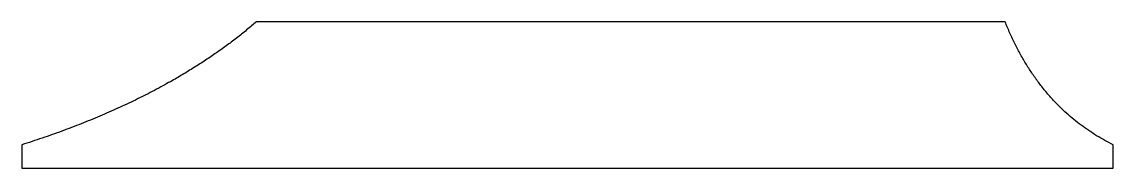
# Model space of a CAD drawing. Extents: x -28.9 to -16.4, y 7.9 to 9.6.
import ezdxf

# ---------------------------------------------------------------- set-up
doc = ezdxf.new("R2010")
doc.units = 0
doc.layers.get('0').update_dxf_attribs({"linetype": 'CONTINUOUS'})

msp = doc.modelspace()

# ---------------------------------------------------------------- linework, layer by layer
for p, q in [((-17.6, 9.619), (-26.2, 9.619)), ((-28.895, 8.203), (-28.895, 7.934)), ((-16.358, 7.934), (-16.358, 8.203)), ((-28.895, 7.934), (-16.358, 7.934))]:
    msp.add_line(p, q)
for points in [[(-26.2, 9.619), (-27.219, 8.736), (-28.895, 8.203)], [(-16.358, 8.203), (-17.2, 8.619), (-17.6, 9.619)]]:
    msp.add_open_spline(points, degree=2)

doc.saveas('drawing.dxf')
